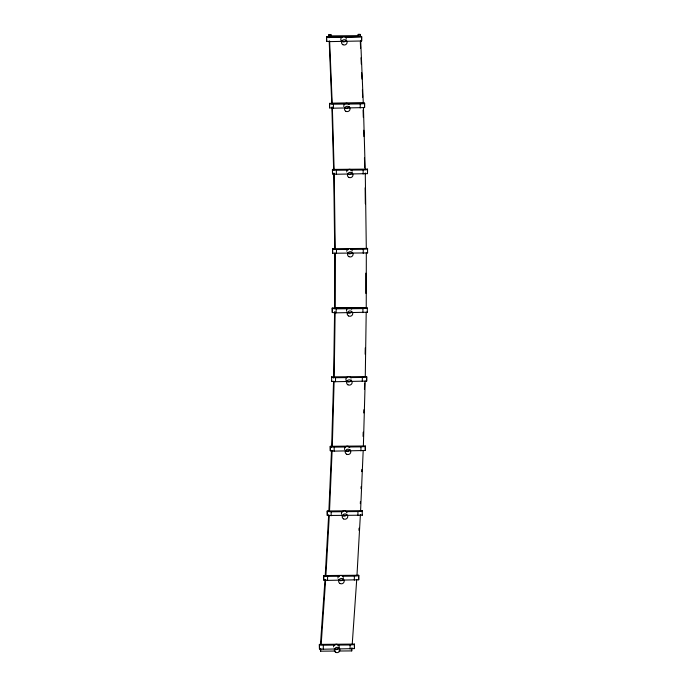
<?xml version="1.0" encoding="UTF-8"?>
<svg xmlns="http://www.w3.org/2000/svg" width="687" height="687" viewBox="0 0 687 687"><rect width="100%" height="100%" fill="white"/><g stroke="black" fill="none" stroke-linecap="round" stroke-linejoin="round"><path stroke-width="1.03" d="M334.586 311.829L333.607 378.005M334.621 308.635L334.715 253.142M335.136 311.898L334.2 377M335.17 307.63L335.239 253.211M365.827 293.418L365.827 273.143M366.197 312.697L365.278 376.725M366.24 308.429L366.317 252.936M326.583 36.772L326.651 41.297L330.464 41.598L361.628 40.988L361.688 36.978L361.56 36.463L326.583 36.772L326.651 41.297M319.395 644.389L319.464 648.914L323.276 649.215L354.44 648.605L354.492 644.586L354.372 644.08L319.395 644.389L319.464 648.914M329.537 103.368L329.597 107.885L333.41 108.194L364.574 107.576L364.634 103.565L364.514 103.059L329.537 103.368L329.597 107.885M330.868 36.402L330.894 34.608L328.91 34.625L329.047 37.819M323.611 579.579L323.671 575.56L358.648 575.251L358.769 575.766L358.708 579.776L327.544 580.386L323.732 580.086L323.611 579.579L325.732 579.553M323.732 580.086L323.671 575.56M323.276 649.215L323.337 645.205L319.515 644.895M327.244 510.982L327.304 515.499L362.281 515.19L362.221 510.673L327.244 510.982L327.304 515.499M332.456 169.423L332.517 173.948L336.338 174.249L367.493 173.639L367.554 169.629L367.433 169.114L332.456 169.423L332.517 173.948M333.41 108.194L333.47 104.184L329.657 103.874M327.544 580.386L327.605 576.376L323.792 576.075M332.56 248.72L332.628 253.237L367.605 252.928L367.536 248.411L332.56 248.72L332.628 253.237M330.267 446.292L330.327 450.809L334.148 451.119L365.304 450.5L365.364 446.49L365.244 445.983L330.267 446.292L330.327 450.809M332.242 308.016L332.302 312.542L336.123 312.843L367.279 312.233L367.339 308.214L367.219 307.707L332.242 308.016L332.302 312.542M331.692 381.405L331.623 376.888L366.6 376.579L366.721 377.086L366.669 381.096L335.505 381.714L331.692 381.405L331.572 380.899M331.117 515.808L331.177 511.798L327.364 511.489M336.338 174.249L336.39 170.239L332.577 169.938M336.441 253.546L336.493 249.527L332.68 249.226M334.148 451.119L334.2 447.108L330.387 446.799M336.123 312.843L336.175 308.832L332.362 308.523M335.505 381.714L335.557 377.695L331.744 377.395L331.623 376.888M358.185 36.162L358.21 34.367L359.988 34.35L360.512 36.557L329.434 36.823L328.91 34.625M350.061 648.983L350.112 644.973L354.492 644.586M360.194 107.953L360.254 103.943L364.634 103.565M361.56 36.463L361.628 40.988M354.329 580.154L354.389 576.144L358.769 575.766M354.372 644.08L354.44 648.605M357.901 515.568L357.961 511.557L362.341 511.18L362.221 510.673M363.114 174.017L363.174 170.007L367.554 169.629M364.514 103.059L364.574 107.576M358.648 575.251L358.708 579.776M363.225 253.305L363.277 249.295L367.657 248.917L367.536 248.411M360.924 450.887L360.984 446.868L365.364 446.49M362.899 312.611L362.959 308.6L367.339 308.214M362.289 381.474L362.341 377.464L366.721 377.086M367.433 169.114L367.493 173.639M365.244 445.983L365.304 450.5M366.6 376.579L366.669 381.096M333.547 381.199L331.641 447.374M334.114 381.268L332.293 446.378M364.453 389.469L364.582 383.063M365.149 354.243L365.269 347.845M365.192 380.993L363.371 446.103M363.071 436.425L363.2 432.157M363.784 412.947L363.878 409.744M331.512 450.578L328.858 511.403M332.122 450.646L329.494 511.472M361.018 488.715L361.104 486.585M361.714 471.643L361.8 469.513M363.2 450.371L360.563 511.197M328.695 514.597L325.191 576.47M329.271 515.739L325.844 576.539M358.94 530.33L359.052 528.191M360.314 503.657L360.426 501.519M360.4 514.391L356.991 575.199M324.994 579.673L320.451 644.715M325.647 579.742L321.138 644.784M356.725 579.467L352.208 644.509M335.668 651.044L320.666 651.182L320.829 649.043M338.889 651.018L351.744 650.907L351.976 647.704M361.688 36.978L345.518 37.459M342.306 37.484L326.711 37.287M331.555 103.333L362.633 103.059M333.47 104.184L360.254 103.943M336.39 170.239L348.18 170.136M350.318 170.118L363.174 170.007M336.493 249.527L348.283 249.424M350.422 249.407L363.277 249.295M334.26 307.982L365.338 307.707M336.175 308.832L362.959 308.6M335.557 377.695L347.347 377.592M350.559 377.567L362.341 377.464M334.2 447.108L345.982 447.005M348.129 446.988L360.984 446.868M331.177 511.798L342.959 511.695M346.171 511.66L357.961 511.557M327.605 576.376L339.387 576.273M342.607 576.247L354.389 576.144M323.337 645.205L335.119 645.102M337.257 645.084L350.112 644.973M358.21 34.367L358.511 35.638L331.194 35.879L330.894 34.608M367.485 252.421L367.605 252.928M367.159 311.718L367.279 312.233M362.161 514.683L362.281 515.19M351.392 649.438L351.744 650.907M320.142 648.975L320.666 651.182M360.701 40.816L363.311 103.66M359.988 34.35L360.082 36.48M360.314 41.804L360.598 48.193M361.018 57.777L361.302 64.174M361.68 72.693L361.963 79.082M329.623 41.091L332.233 103.935M329.193 41.014L331.778 103.866M363.449 107.919L365.201 169.749M362.392 89.731L362.642 97.193M363.071 109.98L363.32 117.443M363.749 130.229L363.964 136.627M332.345 107.129L334.122 170.024M331.89 107.06L333.65 169.947M365.278 172.944L366.308 248.677M364.453 157.95L364.677 167.542M334.2 173.218L335.23 248.943M333.719 173.15L334.706 248.874M365.14 187.8L365.338 203.799M346.274 39.932A2.808 2.671 -13.4 0 1 345.982 40.585M345.535 41.143A2.808 2.671 -13.4 0 1 341.267 40.825A2.808 2.671 -13.4 0 1 342.435 36.858A2.808 2.671 -13.4 0 1 346.291 38.549M349.219 106.528A2.808 2.671 -13.4 0 1 344.522 107.765M343.818 106.579A2.808 2.671 -13.4 0 1 348.97 104.501M352.148 172.583A2.808 2.671 -13.4 0 1 347.442 173.828M346.652 171.948A2.808 2.671 -13.4 0 1 352.165 171.2M351.959 252.524A2.808 2.671 -13.4 0 1 347.553 253.117M346.755 251.236A2.808 2.671 -13.4 0 1 352.268 250.489M351.641 311.829A2.808 2.671 -13.4 0 1 347.227 312.422M346.523 311.228A2.808 2.671 -13.4 0 1 351.675 309.15M351.315 380.048A2.808 2.671 -13.4 0 1 346.179 380.735M345.905 380.091A2.808 2.671 -13.4 0 1 351.066 378.022M346.643 514.786A2.808 2.671 -13.4 0 1 346.188 515.344M345.604 515.782A2.808 2.671 -13.4 0 1 342.804 515.8M341.525 514.194A2.808 2.671 -13.4 0 1 343.552 510.896A2.808 2.671 -13.4 0 1 346.952 512.76M349.958 449.453A2.808 2.671 -13.4 0 1 345.252 450.698M344.548 449.504A2.808 2.671 -13.4 0 1 349.7 447.426M343.363 578.72A2.808 2.671 -13.4 0 1 342.615 579.931M342.032 580.36A2.808 2.671 -13.4 0 1 338.657 579.965M337.867 578.076A2.808 2.671 -13.4 0 1 343.38 577.338M339.086 647.549A2.808 2.671 -13.4 0 1 334.389 648.794M333.599 646.905A2.808 2.671 -13.4 0 1 333.985 645.565M334.44 645.007A2.808 2.671 -13.4 0 1 339.189 646.862M342.89 44.689A2.808 2.671 -13.4 0 0 347.115 42.336A2.808 2.671 -13.4 0 0 342.95 40.052A2.808 2.671 -13.4 0 0 342.89 44.689M345.836 111.277A2.808 2.671 -13.4 0 0 350.061 108.924A2.808 2.671 -13.4 0 0 345.896 106.648A2.808 2.671 -13.4 0 0 345.836 111.277M348.756 177.34A2.808 2.671 -13.4 0 0 352.989 174.987A2.808 2.671 -13.4 0 0 348.824 172.703A2.808 2.671 -13.4 0 0 348.756 177.34M348.859 256.629A2.808 2.671 -13.4 0 0 353.092 254.276A2.808 2.671 -13.4 0 0 348.927 252A2.808 2.671 -13.4 0 0 348.859 256.629M348.541 315.934A2.808 2.671 -13.4 0 0 352.774 313.581A2.808 2.671 -13.4 0 0 348.61 311.297A2.808 2.671 -13.4 0 0 348.541 315.934M347.923 384.797A2.808 2.671 -13.4 0 0 352.156 382.444A2.808 2.671 -13.4 0 0 347.991 380.169A2.808 2.671 -13.4 0 0 347.923 384.797M343.543 518.9A2.808 2.671 -13.4 0 0 347.768 516.538A2.808 2.671 -13.4 0 0 343.612 514.262A2.808 2.671 -13.4 0 0 343.543 518.9M346.566 454.21A2.808 2.671 -13.4 0 0 350.799 451.857A2.808 2.671 -13.4 0 0 346.634 449.573A2.808 2.671 -13.4 0 0 346.566 454.21M339.971 583.478A2.808 2.671 -13.4 0 0 344.204 581.125A2.808 2.671 -13.4 0 0 340.039 578.84A2.808 2.671 -13.4 0 0 339.971 583.478M335.694 652.307A2.808 2.671 -13.4 0 0 339.928 649.954A2.808 2.671 -13.4 0 0 335.763 647.669A2.808 2.671 -13.4 0 0 335.694 652.307"/></g></svg>
